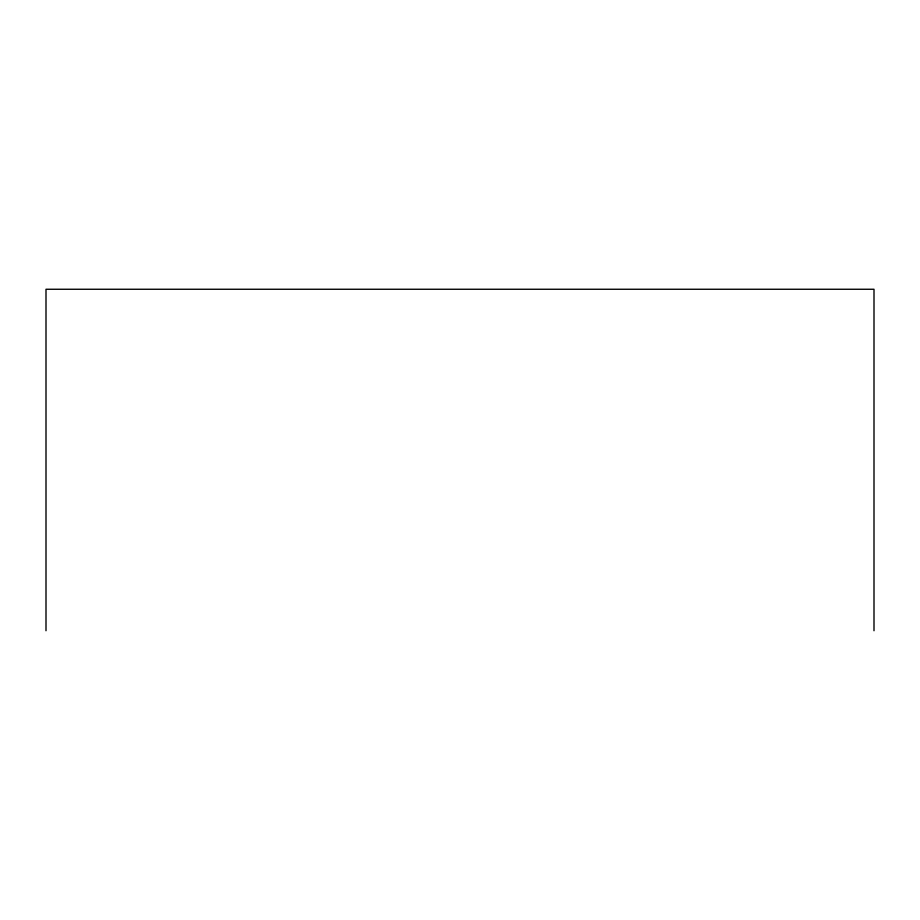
<?xml version="1.0" encoding="UTF-8"?>
<svg xmlns="http://www.w3.org/2000/svg" width="920" height="920" viewBox="0 0 920 920"><rect width="100%" height="100%" fill="white"/><g stroke="black" fill="none" stroke-linecap="round" stroke-linejoin="round"><path stroke-width="1.38" d="M874 630.74L874 289.26L46 289.26L46 630.74"/></g></svg>
